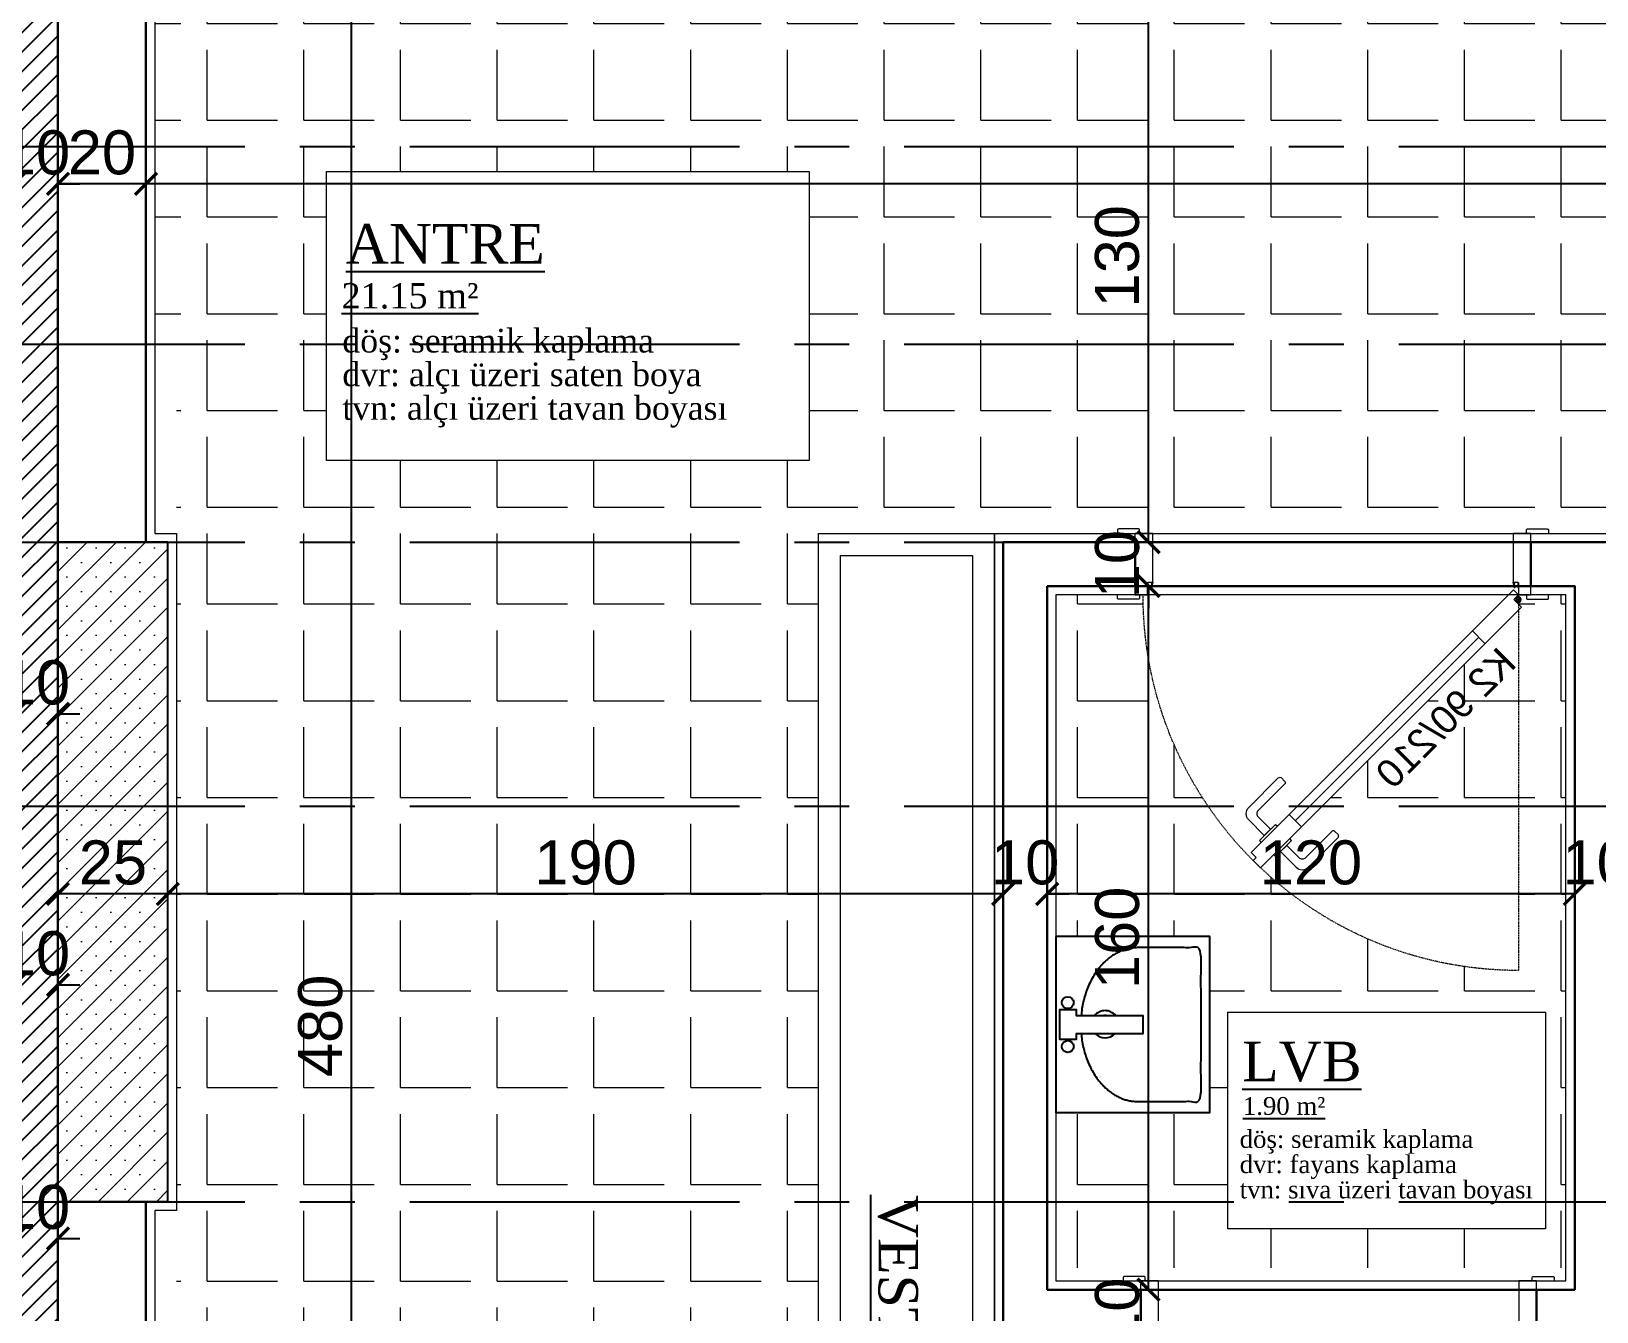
# Model space of a CAD drawing. Header units: millimetres. Extents: x 2778 to 13672, y 1832 to 5175.
# Drawn here: x 6415.5 to 6771.6, y 3840.2 to 4131.4 of the extents above; entities that cross this region are included whole.
import ezdxf

# ---------------------------------------------------------------- set-up
doc = ezdxf.new("R2010")
doc.units = ezdxf.units.MM
for name, pattern in [('CENTER2', [112.5, 75, -12.5, 12.5, -12.5]), ('DASHDOT2', [12.7, 6.35, -3.175, 0, -3.175]), ('DOTX2', [0.5, 0, -0.5])]:
    doc.linetypes.add(name, pattern=pattern)
for name, color, linetype in [('0-HSL-HTC', 7, 'Continuous'), ('7-DCR-FRN', 8, 'Continuous'), ('Panel', 7, 'Continuous'), ('Yazi', 7, 'Continuous')]:
    doc.layers.add(name, color=color, linetype=linetype)
for name, color, linetype, lineweight in [('aks', 251, 'DASHDOT2', 35), ('duvar', 232, 'Continuous', 30), ('ince', 37, 'Continuous', 0), ('iz', 1, 'DOTX2', 20), ('kapı', 3, 'Continuous', 18), ('sıva iç', 21, 'Continuous', 0), ('yazı', 11, 'Continuous', 20), ('z - tarama', 251, 'Continuous', 18), ('ölçü dış', 192, 'Continuous', 20), ('ÖLÇÜ İÇ', 7, 'Continuous', 9)]:
    doc.layers.add(name, color=color, linetype=linetype, lineweight=lineweight)
doc.styles.get("Standard").update_dxf_attribs({"font": 'arial.ttf'})
doc.styles.add('Times roman', font='times.ttf')
doc.dimstyles.new('zulay iç ölçü', dxfattribs={"dimtxt": 10, "dimasz": 5, "dimexe": 0.18, "dimexo": 0, "dimgap": 2, "dimtad": 3, "dimdec": 0, "dimzin": 0, "dimdsep": 46, "dimtxsty": 'Standard', "dimblk": 'ARCHTICK', "dimcen": 0.09, "dimse1": 1, "dimse2": 1, "dimadec": 0, "dimazin": 0, "dimtfac": 1, "dimtdec": 0, "dimtix": 1, "dimtofl": 0, "dimtmove": 0, "dimatfit": 3, "dimldrblk": 'ARCHTICK', "dimfxl": 1, "dimtolj": 1, "dimtzin": 0, "dimarcsym": 0})
pattern_1 = [(0, (-1057024.51, 409725.164), (0, 22), [16, -6]), (90, (-1057024.51, 409725.164), (-22, 1e-15), [16, -6])]

# ---------------------------------------------------------------- blocks, each defined once
blk = doc.blocks.new('IDE941Entity3323')
at = {"layer": 'Panel', "linetype": 'Continuous', "lineweight": 5}
h = blk.add_hatch(dxfattribs=at)
h.set_pattern_fill('SACNCR', color=163, scale=50, style=0)
h.set_pattern_definition([(45, (0, 0), (-3.314563, 3.314563), []), (45, (3.3146, 0), (-3.314563, 3.314563), [0, -4.6875])])
h.paths.add_polyline_path([(3270, 1375), (3270, 1525), (3295, 1525), (3295, 1375)])
blk = doc.blocks.new('IDE941Entity3324')
at = {"layer": 'Panel', "color": 164, "linetype": 'Continuous', "lineweight": -3}
blk.add_lwpolyline([(3295, 1375), (3270, 1375)], dxfattribs=at)
blk = doc.blocks.new('IDE941Entity3325')
at = {"layer": 'Panel', "color": 164, "linetype": 'Continuous', "lineweight": -3}
blk.add_lwpolyline([(3295, 1375), (3295, 1525)], dxfattribs=at)
blk = doc.blocks.new('IDE941Entity3326')
at = {"layer": 'Panel', "color": 164, "linetype": 'Continuous', "lineweight": -3}
blk.add_lwpolyline([(3295, 1525), (3270, 1525)], dxfattribs=at)
blk = doc.blocks.new('IDE941Entity3327')
at = {"layer": 'Panel', "color": 164, "linetype": 'Continuous', "lineweight": -3}
blk.add_lwpolyline([(3270, 1375), (3270, 1525)], dxfattribs=at)
blk = doc.blocks.new('sadsfsfsf')
at = {"layer": 'ince'}
for p, q in [((0.7, 0), (-0.7, 0)), ((0, 0.7), (0, -0.7))]:
    blk.add_line(p, q, dxfattribs=at)
for radius in [0.6, 0.45]:
    blk.add_circle((0, 0), radius, dxfattribs=at)
blk = doc.blocks.new('eddeded')
at = {"layer": 'duvar'}
for p, q in [((-48.21, 54.38), (-38.21, 54.38)), ((-48.21, -35.62), (-38.21, -35.62))]:
    blk.add_line(p, q, dxfattribs=at)
at = {"layer": 'ince'}
blk.add_line((-26.6, -23.78), (15.13, 17.96), dxfattribs=at)
for points in [[(-50.21, 53.38), (-50.96, 53.38, -0.414214), (-51.21, 53.63), (-51.21, 58.13, -0.414214), (-50.96, 58.38), (-50.21, 58.38)], [(-36.21, 53.38), (-35.46, 53.38, 0.414214), (-35.21, 53.63), (-35.21, 58.13, 0.414214), (-35.46, 58.38), (-36.21, 58.38)], [(-50.21, -34.62), (-50.96, -34.62, 0.414214), (-51.21, -34.87), (-51.21, -39.37, 0.414214), (-50.96, -39.62), (-50.21, -39.62)], [(-36.21, -34.62), (-35.46, -34.62, -0.414214), (-35.21, -34.87), (-35.21, -39.37, -0.414214), (-35.46, -39.62), (-36.21, -39.62)]]:
    blk.add_lwpolyline(points, format="xyb", dxfattribs=at)
for points in [[(-39.11, 51.33), (-39.11, 50.38), (-37.81, 50.68), (-37.81, 50.81, -0.112206), (-37.91, 50.76), (-38.72, 50.57, -0.482314), (-39.02, 50.82), (-39.02, 51.24, -0.414214), (-38.77, 51.49), (-37.97, 51.49, -0.170049), (-37.81, 51.43), (-37.81, 51.58), (-38.86, 51.58, 0.414214)], [(17.08, 23.59), (18.49, 25), (14.96, 28.54, 0.414214), (12.13, 28.54), (5.41, 21.82, 0.414214), (5.41, 21.11), (6.12, 20.4, 0.414214), (6.83, 20.4), (12.84, 26.41, -0.414214), (14.25, 26.41)], [(20.76, 19.91), (22.17, 21.32), (25.71, 17.79, -0.414214), (25.71, 14.96), (18.99, 8.24, -0.414214), (18.28, 8.24), (17.58, 8.95, -0.414214), (17.58, 9.66), (23.59, 15.67, 0.414214), (23.59, 17.08)], [(-39.11, -31.62), (-39.11, -32.57, 0.414214), (-38.86, -32.82), (-37.81, -32.82), (-37.81, -32.67, -0.170049), (-37.97, -32.73), (-38.77, -32.73, -0.414214), (-39.02, -32.48), (-39.02, -32.06, -0.482314), (-38.72, -31.81), (-37.91, -32, -0.112206), (-37.81, -32.05), (-37.81, -31.92)]]:
    blk.add_lwpolyline(points, format="xyb", close=True, dxfattribs=at)
for points in [[(20.04, 25.7), (19.62, 26.12), (15.96, 22.47), (16.38, 22.04)], [(22.87, 22.87), (23.29, 22.44), (19.64, 18.79), (19.21, 19.21)]]:
    blk.add_lwpolyline(points, dxfattribs=at)
at = {"layer": 'iz', "ltscale": 0.1}
for p, q in [((-48.21, -35.62), (-48.21, 54.38)), ((-38.21, -35.62), (-38.21, 54.38)), ((-36.21, -32.82), (49.19, -32.82))]:
    blk.add_line(p, q, dxfattribs=at)
blk.add_arc((-36.22, -32.83), 85.41, 0.0042, 89.9958, dxfattribs=at)
at = {"layer": 'kapı'}
for p, q in [((13.72, 19.37), (16.54, 16.54)), ((-28.02, -22.36), (-25.19, -25.19))]:
    blk.add_line(p, q, dxfattribs=at)
for points in [[(-36.21, 54.38), (-36.21, 51.58), (-38.86, 51.58, 0.414214), (-39.11, 51.33), (-39.11, 50.38), (-50.21, 50.38), (-50.21, 54.38)], [(-50.21, -35.62), (-50.21, -31.62), (-39.11, -31.62), (-39.11, -32.57, 0.414214), (-38.86, -32.82), (-36.21, -32.82), (-36.21, -35.62), (-36.21, -35.62)]]:
    blk.add_lwpolyline(points, format="xyb", dxfattribs=at)
blk.add_lwpolyline([(-36.21, -32.82), (-35.15, -31.76), (-33.46, -33.46), (25.87, 25.87), (24.17, 27.57), (23.47, 26.86), (22.33, 27.99), (-37.35, -31.69), (-36.21, -32.82)], dxfattribs=at)
at = {"layer": 'sıva iç'}
for p, q in [((-48.21, 54.38), (-50.21, 54.38)), ((-38.21, 54.38), (-36.21, 54.38)), ((-48.21, -35.62), (-50.21, -35.62)), ((-36.21, -35.62), (-38.21, -35.62))]:
    blk.add_line(p, q, dxfattribs=at)
at = {"layer": 'ölçü dış'}
blk.add_line((-38.21, -35.62), (-48.21, -35.62), dxfattribs=at)
at = {"layer": 'ince', "rotation": 90}
blk.add_blockref('sadsfsfsf', (-35.15, -32.82), dxfattribs=at)
at = {"layer": 'yazı'}
blk.add_text('K2 90/210', height=6.328, rotation=45, dxfattribs=at).set_placement((-20.24, -32.71))
blk = doc.blocks.new('*U40')
at = {"layer": '7-DCR-FRN'}
for points in [[(20, 17.5), (-20, 17.5), (-20, -17.5), (20, -17.5)], [(20, 17.5), (-20, 17.5), (-20, -17.5), (20, -17.5)], [(-2, 16.69), (-3.36, 16.69), (-3.36, 12.83), (-2, 12.83), (-2, -2.31), (2, -2.31), (2, 12.83), (3.36, 12.83), (3.36, 16.69), (2, 16.69)]]:
    blk.add_lwpolyline(points, close=True, dxfattribs=at)
for centre in [(-4.99, 14.81), (4.99, 14.81)]:
    blk.add_circle(centre, 1.35, dxfattribs=at)
for radius, start, end in [(3.1, 131.8822, 228.1178), (3.1, 308.6153, 51.3847), (1.97, 348.8804, 11.1196)]:
    blk.add_arc((0.07, 6.32), radius, start, end, dxfattribs=at)
blk.add_rational_spline([(-2, 11.76), (-17.49, 10.44), (-17.49, -1.08), (-17.49, -8.29), (-17.49, -15.5), (0, -15.5), (17.49, -15.5), (17.49, -8.29), (17.49, -1.08), (17.49, 10.44), (2, 11.76)], [1, 0.746431502692, 1, 1, 1, 1, 1, 1, 1, 0.746431502691, 1], degree=2, knots=[0, 0, 0, 1.456226, 1.456226, 2.456226, 2.456226, 3.456226, 3.456226, 4.456226, 4.456226, 5.912452, 5.912452, 5.912452], dxfattribs=at)
blk = doc.blocks.new('*U318')
at = {"layer": '7-DCR-FRN', "lineweight": 9}
for points in [[(350, 40), (350, 0), (0, 0), (0, 40)], [(350, 40), (350, 0), (0, 0), (0, 40)], [(345, 35), (345, 5), (5, 5), (5, 35)]]:
    blk.add_lwpolyline(points, close=True, dxfattribs=at)
blk = doc.blocks.new('_ArchTick')
at = {"color": 0, "linetype": 'ByBlock', "const_width": 0.15}
blk.add_lwpolyline([(-0.5, -0.5), (0.5, 0.5)], dxfattribs=at)
blk = doc.blocks.new('*D2380')
at = {"layer": 'Defpoints', "color": 0, "transparency": 16777216}
for p in [(6488.38, 4145.23), (6488.38, 4145.23), (6486.7, 3665.23)]:
    blk.add_point(p, dxfattribs=at)
at = {"layer": 'ÖLÇÜ İÇ', "color": 0, "lineweight": -2, "transparency": 16777216}
blk.add_line((6488.38, 3665.23), (6488.38, 4145.23), dxfattribs=at)
at = {"layer": 'ÖLÇÜ İÇ', "color": 0, "lineweight": -2, "transparency": 16777216, "xscale": 5, "yscale": 5, "zscale": 5}
for p, rotation in [((6488.38, 4145.23), 90), ((6488.38, 3665.23), 270)]:
    blk.add_blockref('_ArchTick', p, dxfattribs=dict(at, rotation=rotation))
at = {"layer": 'ÖLÇÜ İÇ', "color": 0, "transparency": 16777216, "insert": (6481.28, 3905.23), "char_height": 10, "attachment_point": 5, "rotation": 90}
blk.add_mtext('\\A1;480', dxfattribs=at)
blk = doc.blocks.new('*D2386')
at = {"layer": 'Defpoints', "color": 0, "transparency": 16777216}
for p in [(6662.86, 3845.23), (6669.64, 3845.23), (6664.11, 3835.23)]:
    blk.add_point(p, dxfattribs=at)
at = {"layer": 'ÖLÇÜ İÇ', "color": 0, "lineweight": -2, "transparency": 16777216}
for p, q in [((6669.64, 3845.23), (6669.64, 3850.23)), ((6669.64, 3835.23), (6669.64, 3830.23))]:
    blk.add_line(p, q, dxfattribs=at)
at = {"layer": 'ÖLÇÜ İÇ', "color": 0, "lineweight": -2, "transparency": 16777216, "xscale": 5, "yscale": 5, "zscale": 5}
for p, rotation in [((6669.64, 3845.23), 270), ((6669.64, 3835.23), 90)]:
    blk.add_blockref('_ArchTick', p, dxfattribs=dict(at, rotation=rotation))
at = {"layer": 'ÖLÇÜ İÇ', "color": 0, "transparency": 16777216, "insert": (6662.54, 3840.23), "char_height": 10, "attachment_point": 5, "rotation": 90}
blk.add_mtext('\\A1;10', dxfattribs=at)
blk = doc.blocks.new('*D2387')
at = {"layer": 'Defpoints', "color": 0, "transparency": 16777216}
for p in [(6662.34, 4005.23), (6669.64, 4005.23), (6662.86, 3845.23)]:
    blk.add_point(p, dxfattribs=at)
at = {"layer": 'ÖLÇÜ İÇ', "color": 0, "lineweight": -2, "transparency": 16777216}
blk.add_line((6669.64, 3845.23), (6669.64, 4005.23), dxfattribs=at)
at = {"layer": 'ÖLÇÜ İÇ', "color": 0, "lineweight": -2, "transparency": 16777216, "xscale": 5, "yscale": 5, "zscale": 5}
for p, rotation in [((6669.64, 4005.23), 90), ((6669.64, 3845.23), 270)]:
    blk.add_blockref('_ArchTick', p, dxfattribs=dict(at, rotation=rotation))
at = {"layer": 'ÖLÇÜ İÇ', "color": 0, "transparency": 16777216, "insert": (6662.54, 3925.23), "char_height": 10, "attachment_point": 5, "rotation": 90}
blk.add_mtext('\\A1;160', dxfattribs=at)
blk = doc.blocks.new('*D2388')
at = {"layer": 'Defpoints', "color": 0, "transparency": 16777216}
for p in [(6662.34, 4015.23), (6669.64, 4015.23), (6662.34, 4005.23)]:
    blk.add_point(p, dxfattribs=at)
at = {"layer": 'ÖLÇÜ İÇ', "color": 0, "lineweight": -2, "transparency": 16777216}
for p, q in [((6669.64, 4015.23), (6669.64, 4020.23)), ((6669.64, 4005.23), (6669.64, 4000.23))]:
    blk.add_line(p, q, dxfattribs=at)
at = {"layer": 'ÖLÇÜ İÇ', "color": 0, "lineweight": -2, "transparency": 16777216, "xscale": 5, "yscale": 5, "zscale": 5}
for p, rotation in [((6669.64, 4015.23), 270), ((6669.64, 4005.23), 90)]:
    blk.add_blockref('_ArchTick', p, dxfattribs=dict(at, rotation=rotation))
at = {"layer": 'ÖLÇÜ İÇ', "color": 0, "transparency": 16777216, "insert": (6662.54, 4010.23), "char_height": 10, "attachment_point": 5, "rotation": 90}
blk.add_mtext('\\A1;10', dxfattribs=at)
blk = doc.blocks.new('*D2389')
at = {"layer": 'Defpoints', "color": 0, "transparency": 16777216}
for p in [(6669.64, 4145.23), (6669.64, 4145.23), (6662.34, 4015.23)]:
    blk.add_point(p, dxfattribs=at)
at = {"layer": 'ÖLÇÜ İÇ', "color": 0, "lineweight": -2, "transparency": 16777216}
blk.add_line((6669.64, 4015.23), (6669.64, 4145.23), dxfattribs=at)
at = {"layer": 'ÖLÇÜ İÇ', "color": 0, "lineweight": -2, "transparency": 16777216, "xscale": 5, "yscale": 5, "zscale": 5}
for p, rotation in [((6669.64, 4145.23), 90), ((6669.64, 4015.23), 270)]:
    blk.add_blockref('_ArchTick', p, dxfattribs=dict(at, rotation=rotation))
at = {"layer": 'ÖLÇÜ İÇ', "color": 0, "transparency": 16777216, "insert": (6662.53, 4080.23), "char_height": 10, "attachment_point": 5, "rotation": 90}
blk.add_mtext('\\A1;130', dxfattribs=at)
blk = doc.blocks.new('*D2313')
at = {"layer": 'Defpoints', "color": 0, "transparency": 16777216}
for p in [(6766.58, 3935.23), (6766.58, 3935.23), (6776.58, 3935.23)]:
    blk.add_point(p, dxfattribs=at)
at = {"layer": 'ÖLÇÜ İÇ', "color": 0, "lineweight": -2, "transparency": 16777216}
for p, q in [((6766.58, 3935.23), (6761.58, 3935.23)), ((6776.58, 3935.23), (6781.58, 3935.23))]:
    blk.add_line(p, q, dxfattribs=at)
at = {"layer": 'ÖLÇÜ İÇ', "color": 0, "lineweight": -2, "transparency": 16777216, "xscale": 5, "yscale": 5, "zscale": 5}
blk.add_blockref('_ArchTick', (6766.58, 3935.23), dxfattribs=at)
at = {"layer": 'ÖLÇÜ İÇ', "color": 0, "lineweight": -2, "transparency": 16777216, "xscale": 5, "yscale": 5, "zscale": 5, "rotation": 180}
blk.add_blockref('_ArchTick', (6776.58, 3935.23), dxfattribs=at)
at = {"layer": 'ÖLÇÜ İÇ', "color": 0, "transparency": 16777216, "insert": (6771.58, 3942.34), "char_height": 10, "attachment_point": 5}
blk.add_mtext('\\A1;10', dxfattribs=at)
blk = doc.blocks.new('*D2314')
at = {"layer": 'Defpoints', "color": 0, "transparency": 16777216}
for p in [(6646.58, 3935.23), (6646.58, 3935.23), (6766.58, 3935.23)]:
    blk.add_point(p, dxfattribs=at)
at = {"layer": 'ÖLÇÜ İÇ', "color": 0, "lineweight": -2, "transparency": 16777216}
blk.add_line((6766.58, 3935.23), (6646.58, 3935.23), dxfattribs=at)
at = {"layer": 'ÖLÇÜ İÇ', "color": 0, "lineweight": -2, "transparency": 16777216, "xscale": 5, "yscale": 5, "zscale": 5, "rotation": 180}
blk.add_blockref('_ArchTick', (6646.58, 3935.23), dxfattribs=at)
at = {"layer": 'ÖLÇÜ İÇ', "color": 0, "lineweight": -2, "transparency": 16777216, "xscale": 5, "yscale": 5, "zscale": 5}
blk.add_blockref('_ArchTick', (6766.58, 3935.23), dxfattribs=at)
at = {"layer": 'ÖLÇÜ İÇ', "color": 0, "transparency": 16777216, "insert": (6706.58, 3942.34), "char_height": 10, "attachment_point": 5}
blk.add_mtext('\\A1;120', dxfattribs=at)
blk = doc.blocks.new('*D2315')
at = {"layer": 'Defpoints', "color": 0, "transparency": 16777216}
for p in [(6636.58, 3935.23), (6636.58, 3935.23), (6646.58, 3935.23)]:
    blk.add_point(p, dxfattribs=at)
at = {"layer": 'ÖLÇÜ İÇ', "color": 0, "lineweight": -2, "transparency": 16777216}
for p, q in [((6636.58, 3935.23), (6631.58, 3935.23)), ((6646.58, 3935.23), (6651.58, 3935.23))]:
    blk.add_line(p, q, dxfattribs=at)
at = {"layer": 'ÖLÇÜ İÇ', "color": 0, "lineweight": -2, "transparency": 16777216, "xscale": 5, "yscale": 5, "zscale": 5}
blk.add_blockref('_ArchTick', (6636.58, 3935.23), dxfattribs=at)
at = {"layer": 'ÖLÇÜ İÇ', "color": 0, "lineweight": -2, "transparency": 16777216, "xscale": 5, "yscale": 5, "zscale": 5, "rotation": 180}
blk.add_blockref('_ArchTick', (6646.58, 3935.23), dxfattribs=at)
at = {"layer": 'ÖLÇÜ İÇ', "color": 0, "transparency": 16777216, "insert": (6641.58, 3942.34), "char_height": 10, "attachment_point": 5}
blk.add_mtext('\\A1;10', dxfattribs=at)
blk = doc.blocks.new('*D2316')
at = {"layer": 'Defpoints', "color": 0, "transparency": 16777216}
for p in [(6446.58, 3935.23), (6446.58, 3935.23), (6636.58, 3935.23)]:
    blk.add_point(p, dxfattribs=at)
at = {"layer": 'ÖLÇÜ İÇ', "color": 0, "lineweight": -2, "transparency": 16777216}
blk.add_line((6636.58, 3935.23), (6446.58, 3935.23), dxfattribs=at)
at = {"layer": 'ÖLÇÜ İÇ', "color": 0, "lineweight": -2, "transparency": 16777216, "xscale": 5, "yscale": 5, "zscale": 5, "rotation": 180}
blk.add_blockref('_ArchTick', (6446.58, 3935.23), dxfattribs=at)
at = {"layer": 'ÖLÇÜ İÇ', "color": 0, "lineweight": -2, "transparency": 16777216, "xscale": 5, "yscale": 5, "zscale": 5}
blk.add_blockref('_ArchTick', (6636.58, 3935.23), dxfattribs=at)
at = {"layer": 'ÖLÇÜ İÇ', "color": 0, "transparency": 16777216, "insert": (6541.58, 3942.34), "char_height": 10, "attachment_point": 5}
blk.add_mtext('\\A1;190', dxfattribs=at)
blk = doc.blocks.new('*D2317')
at = {"layer": 'Defpoints', "color": 0, "transparency": 16777216}
for p in [(6421.58, 3935.23), (6421.58, 3935.23), (6446.58, 3935.23)]:
    blk.add_point(p, dxfattribs=at)
at = {"layer": 'ÖLÇÜ İÇ', "color": 0, "lineweight": -2, "transparency": 16777216}
blk.add_line((6446.58, 3935.23), (6421.58, 3935.23), dxfattribs=at)
at = {"layer": 'ÖLÇÜ İÇ', "color": 0, "lineweight": -2, "transparency": 16777216, "xscale": 5, "yscale": 5, "zscale": 5, "rotation": 180}
blk.add_blockref('_ArchTick', (6421.58, 3935.23), dxfattribs=at)
at = {"layer": 'ÖLÇÜ İÇ', "color": 0, "lineweight": -2, "transparency": 16777216, "xscale": 5, "yscale": 5, "zscale": 5}
blk.add_blockref('_ArchTick', (6446.58, 3935.23), dxfattribs=at)
at = {"layer": 'ÖLÇÜ İÇ', "color": 0, "transparency": 16777216, "insert": (6434.08, 3942.34), "char_height": 10, "attachment_point": 5}
blk.add_mtext('\\A1;25', dxfattribs=at)
blk = doc.blocks.new('*D2321')
at = {"layer": 'Defpoints', "color": 0, "transparency": 16777216}
for p in [(6441.58, 4096.71), (6441.58, 4096.71), (7466.58, 4096.71)]:
    blk.add_point(p, dxfattribs=at)
at = {"layer": 'ÖLÇÜ İÇ', "color": 0, "lineweight": -2, "transparency": 16777216}
blk.add_line((7466.58, 4096.71), (6441.58, 4096.71), dxfattribs=at)
at = {"layer": 'ÖLÇÜ İÇ', "color": 0, "lineweight": -2, "transparency": 16777216, "xscale": 5, "yscale": 5, "zscale": 5, "rotation": 180}
blk.add_blockref('_ArchTick', (6441.58, 4096.71), dxfattribs=at)
at = {"layer": 'ÖLÇÜ İÇ', "color": 0, "lineweight": -2, "transparency": 16777216, "xscale": 5, "yscale": 5, "zscale": 5}
blk.add_blockref('_ArchTick', (7466.58, 4096.71), dxfattribs=at)
at = {"layer": 'ÖLÇÜ İÇ', "color": 0, "transparency": 16777216, "insert": (6954.08, 4103.81), "char_height": 10, "attachment_point": 5}
blk.add_mtext('\\A1;1025', dxfattribs=at)
blk = doc.blocks.new('*D2322')
at = {"layer": 'Defpoints', "color": 0, "transparency": 16777216}
for p in [(6421.58, 4096.71), (6421.58, 4096.71), (6441.58, 4096.71)]:
    blk.add_point(p, dxfattribs=at)
at = {"layer": 'ÖLÇÜ İÇ', "color": 0, "lineweight": -2, "transparency": 16777216}
blk.add_line((6441.58, 4096.71), (6421.58, 4096.71), dxfattribs=at)
at = {"layer": 'ÖLÇÜ İÇ', "color": 0, "lineweight": -2, "transparency": 16777216, "xscale": 5, "yscale": 5, "zscale": 5, "rotation": 180}
blk.add_blockref('_ArchTick', (6421.58, 4096.71), dxfattribs=at)
at = {"layer": 'ÖLÇÜ İÇ', "color": 0, "lineweight": -2, "transparency": 16777216, "xscale": 5, "yscale": 5, "zscale": 5}
blk.add_blockref('_ArchTick', (6441.58, 4096.71), dxfattribs=at)
at = {"layer": 'ÖLÇÜ İÇ', "color": 0, "transparency": 16777216, "insert": (6431.58, 4103.81), "char_height": 10, "attachment_point": 5}
blk.add_mtext('\\A1;20', dxfattribs=at)
blk = doc.blocks.new('*D2631')
at = {"layer": 'Defpoints', "color": 0, "transparency": 16777216}
for p in [(6411.58, 4096.71), (6421.58, 4096.71), (6421.58, 4096.71)]:
    blk.add_point(p, dxfattribs=at)
at = {"layer": 'ÖLÇÜ İÇ', "color": 0, "lineweight": -2, "transparency": 16777216}
for p, q in [((6411.58, 4096.71), (6406.58, 4096.71)), ((6421.58, 4096.71), (6426.58, 4096.71))]:
    blk.add_line(p, q, dxfattribs=at)
at = {"layer": 'ÖLÇÜ İÇ', "color": 0, "lineweight": -2, "transparency": 16777216, "xscale": 5, "yscale": 5, "zscale": 5}
blk.add_blockref('_ArchTick', (6411.58, 4096.71), dxfattribs=at)
at = {"layer": 'ÖLÇÜ İÇ', "color": 0, "lineweight": -2, "transparency": 16777216, "xscale": 5, "yscale": 5, "zscale": 5, "rotation": 180}
blk.add_blockref('_ArchTick', (6421.58, 4096.71), dxfattribs=at)
at = {"layer": 'ÖLÇÜ İÇ', "color": 0, "transparency": 16777216, "insert": (6416.58, 4103.81), "char_height": 10, "attachment_point": 5}
blk.add_mtext('\\A1;10', dxfattribs=at)
blk = doc.blocks.new('*D2663')
at = {"layer": 'Defpoints', "color": 0, "transparency": 16777216}
for p in [(6411.58, 3976.17), (6421.58, 3976.17), (6421.58, 3976.17)]:
    blk.add_point(p, dxfattribs=at)
at = {"layer": 'ÖLÇÜ İÇ', "color": 0, "lineweight": -2, "transparency": 16777216}
for p, q in [((6411.58, 3976.17), (6406.58, 3976.17)), ((6421.58, 3976.17), (6426.58, 3976.17))]:
    blk.add_line(p, q, dxfattribs=at)
at = {"layer": 'ÖLÇÜ İÇ', "color": 0, "lineweight": -2, "transparency": 16777216, "xscale": 5, "yscale": 5, "zscale": 5}
blk.add_blockref('_ArchTick', (6411.58, 3976.17), dxfattribs=at)
at = {"layer": 'ÖLÇÜ İÇ', "color": 0, "lineweight": -2, "transparency": 16777216, "xscale": 5, "yscale": 5, "zscale": 5, "rotation": 180}
blk.add_blockref('_ArchTick', (6421.58, 3976.17), dxfattribs=at)
at = {"layer": 'ÖLÇÜ İÇ', "color": 0, "transparency": 16777216, "insert": (6416.58, 3983.28), "char_height": 10, "attachment_point": 5}
blk.add_mtext('\\A1;10', dxfattribs=at)
blk = doc.blocks.new('*D2664')
at = {"layer": 'Defpoints', "color": 0, "transparency": 16777216}
for p in [(6411.58, 3856.89), (6411.58, 3856.89), (6421.58, 3856.89)]:
    blk.add_point(p, dxfattribs=at)
at = {"layer": 'ÖLÇÜ İÇ', "color": 0, "lineweight": -2, "transparency": 16777216}
for p, q in [((6411.58, 3856.89), (6406.58, 3856.89)), ((6421.58, 3856.89), (6426.58, 3856.89))]:
    blk.add_line(p, q, dxfattribs=at)
at = {"layer": 'ÖLÇÜ İÇ', "color": 0, "lineweight": -2, "transparency": 16777216, "xscale": 5, "yscale": 5, "zscale": 5}
blk.add_blockref('_ArchTick', (6411.58, 3856.89), dxfattribs=at)
at = {"layer": 'ÖLÇÜ İÇ', "color": 0, "lineweight": -2, "transparency": 16777216, "xscale": 5, "yscale": 5, "zscale": 5, "rotation": 180}
blk.add_blockref('_ArchTick', (6421.58, 3856.89), dxfattribs=at)
at = {"layer": 'ÖLÇÜ İÇ', "color": 0, "transparency": 16777216, "insert": (6416.58, 3863.99), "char_height": 10, "attachment_point": 5}
blk.add_mtext('\\A1;10', dxfattribs=at)
blk = doc.blocks.new('*D2574')
at = {"layer": 'Defpoints', "color": 0, "transparency": 16777216}
for p in [(6411.58, 3914.57), (6411.58, 3914.57), (6421.58, 3914.57)]:
    blk.add_point(p, dxfattribs=at)
at = {"layer": 'ÖLÇÜ İÇ', "color": 0, "lineweight": -2, "transparency": 16777216}
for p, q in [((6411.58, 3914.57), (6406.58, 3914.57)), ((6421.58, 3914.57), (6426.58, 3914.57))]:
    blk.add_line(p, q, dxfattribs=at)
at = {"layer": 'ÖLÇÜ İÇ', "color": 0, "lineweight": -2, "transparency": 16777216, "xscale": 5, "yscale": 5, "zscale": 5}
blk.add_blockref('_ArchTick', (6411.58, 3914.57), dxfattribs=at)
at = {"layer": 'ÖLÇÜ İÇ', "color": 0, "lineweight": -2, "transparency": 16777216, "xscale": 5, "yscale": 5, "zscale": 5, "rotation": 180}
blk.add_blockref('_ArchTick', (6421.58, 3914.57), dxfattribs=at)
at = {"layer": 'ÖLÇÜ İÇ', "color": 0, "transparency": 16777216, "insert": (6416.58, 3921.67), "char_height": 10, "attachment_point": 5}
blk.add_mtext('\\A1;10', dxfattribs=at)

msp = doc.modelspace()

# ---------------------------------------------------------------- hatches: boundary and pattern name
at = {"layer": '0-HSL-HTC'}
h = msp.add_hatch(dxfattribs=at)
h.set_pattern_fill('ANSI31', color=2, scale=25)
h.set_pattern_definition([(45, (-1057024.509, 409725.164), (-2.209708691, 2.209708691), [])])
h.paths.add_polyline_path([(6411.58, 4690.23), (6421.58, 4690.23), (6421.58, 2620.23), (6411.58, 2620.23)])
at = {"layer": 'z - tarama', "true_color": 0xffffff}
h = msp.add_hatch(dxfattribs=at)
h.set_pattern_fill('ANGLE', scale=80, style=0)
h.set_pattern_definition(pattern_1)
h.paths.add_polyline_path([(7356.58, 4105.23), (7464.58, 4105.23), (7464.58, 4113.87), (7463.58, 4113.87), (7463.58, 4118.87), (7464.58, 4118.87), (7464.58, 4233.23), (7442.24, 4233.23), (7442.24, 4232.23), (7437.24, 4232.23), (7437.24, 4233.23), (7434.24, 4233.23), (7356.58, 4233.23)])
h.paths.add_polyline_path([(7356.58, 4060.23), (7464.58, 4060.23), (7464.58, 4105.23), (7356.58, 4105.23)])
h.paths.add_polyline_path([(7356.58, 4017.23), (7359.64, 4017.23), (7359.64, 4018.23), (7364.64, 4018.23), (7364.64, 4017.23), (7367.64, 4017.23), (7452.64, 4017.23), (7452.64, 4018.23), (7457.64, 4018.23), (7457.64, 4017.23), (7464.58, 4017.23), (7464.58, 4020.87), (7463.58, 4020.87), (7463.58, 4025.87), (7464.58, 4025.87), (7464.58, 4028.87), (7464.58, 4060.23), (7356.58, 4060.23)])
h.paths.add_polyline_path([(7031.58, 4017.23), (7069.16, 4017.23), (7069.16, 4018.23), (7074.16, 4018.23), (7074.16, 4017.23), (7077.16, 4017.23), (7162.16, 4017.23), (7162.16, 4018.23), (7167.16, 4018.23), (7167.16, 4017.23), (7356.58, 4017.23), (7356.58, 4060.23), (7031.58, 4060.23)])
h.paths.add_polyline_path([(7031.58, 4060.23), (7356.58, 4060.23), (7356.58, 4105.23), (7031.58, 4105.23)])
h.paths.add_polyline_path([(7031.58, 4105.23), (7356.58, 4105.23), (7356.58, 4235.23), (7341.58, 4235.23), (7341.58, 4145.23), (7031.58, 4145.23)])
h.paths.add_polyline_path([(7344.49, 4232.23), (7349.24, 4232.23), (7349.24, 4232.48, -0.414214), (7348.99, 4232.23), (7344.24, 4232.23), (7344.24, 4232.48, 0.414214)], flags=16)
h.paths.add_polyline_path([(6926.58, 4105.23), (7031.58, 4105.23), (7031.58, 4143.23), (6994.69, 4143.23), (6994.69, 4142.23), (6989.69, 4142.23), (6989.69, 4143.23), (6986.69, 4143.23), (6926.58, 4143.23)])
h.paths.add_polyline_path([(6926.58, 4060.23), (7031.58, 4060.23), (7031.58, 4105.23), (6926.58, 4105.23)])
h.paths.add_polyline_path([(6926.58, 4017.23), (7031.58, 4017.23), (7031.58, 4060.23), (6926.58, 4060.23)])
h.paths.add_polyline_path([(6881.58, 4017.23), (6926.58, 4017.23), (6926.58, 4060.23), (6881.58, 4060.23)])
h.paths.add_polyline_path([(6881.58, 4060.23), (6926.58, 4060.23), (6926.58, 4105.23), (6881.58, 4105.23)])
h.paths.add_polyline_path([(6881.58, 4105.23), (6926.58, 4105.23), (6926.58, 4143.23), (6901.69, 4143.23), (6901.69, 4142.23), (6896.69, 4142.23), (6896.69, 4143.23), (6881.58, 4143.23)])
h.paths.add_polyline_path([(6443.58, 4105.23), (6881.58, 4105.23), (6881.58, 4143.23), (6856.04, 4143.23), (6856.04, 4142.23), (6851.04, 4142.23), (6851.04, 4143.23), (6848.04, 4143.23), (6763.04, 4143.23), (6763.04, 4142.23), (6758.04, 4142.23), (6758.04, 4143.23), (6443.58, 4143.23)])
h.paths.add_polyline_path([(6592.44, 4060.23), (6881.58, 4060.23), (6881.58, 4105.23), (6443.58, 4105.23), (6443.58, 4062.23), (6448.58, 4062.23), (6448.58, 4060.23), (6482.68, 4060.23), (6482.68, 4099.49), (6592.44, 4099.49)])
h.paths.add_polyline_path([(6592.44, 4033.82), (6482.68, 4033.82), (6482.68, 4060.23), (6448.58, 4060.23), (6448.58, 4015.23), (6594.58, 4015.23), (6594.58, 4017.23), (6634.58, 4017.23), (6662.6, 4017.23), (6662.6, 4018.23), (6667.6, 4018.23), (6667.6, 4017.23), (6670.6, 4017.23), (6755.6, 4017.23), (6755.6, 4018.23), (6760.6, 4018.23), (6760.6, 4017.23), (6777.51, 4017.23), (6777.51, 4018.23), (6782.51, 4018.23), (6782.51, 4017.23), (6785.51, 4017.23), (6870.51, 4017.23), (6870.51, 4018.23), (6875.51, 4018.23), (6875.51, 4017.23), (6881.58, 4017.23), (6881.58, 4060.23), (6592.44, 4060.23)])
h.paths.add_polyline_path([(6448.58, 3955.23), (6594.58, 3955.23), (6594.58, 4015.23), (6448.58, 4015.23)])
h.paths.add_polyline_path([(6448.58, 3865.23), (6594.58, 3865.23), (6594.58, 3955.23), (6448.58, 3955.23)])
h.paths.add_polyline_path([(6448.58, 3850.23), (6594.58, 3850.23), (6594.58, 3865.23), (6448.58, 3865.23)])
h.paths.add_polyline_path([(6448.58, 3805.23), (6594.58, 3805.23), (6594.58, 3850.23), (6448.58, 3850.23)])
h.paths.add_polyline_path([(6443.58, 3667.23), (6594.58, 3667.23), (6594.58, 3805.23), (6448.58, 3805.23), (6448.58, 3803.23), (6443.58, 3803.23)])
at = {"layer": 'z - tarama'}
h = msp.add_hatch(dxfattribs=at)
h.set_pattern_fill('ANGLE', color=252, scale=80, style=0)
h.set_pattern_definition(pattern_1)
h.paths.add_polyline_path([(6648.58, 3955.23), (6683.17, 3955.23, -0.150327), (6668.4, 4003.23), (6667.6, 4003.23), (6667.6, 4002.48, -0.414214), (6667.35, 4002.23), (6662.85, 4002.23, -0.414214), (6662.6, 4002.48), (6662.6, 4003.23), (6648.58, 4003.23)])
h.paths.add_polyline_path([(6648.58, 3925.53), (6683.58, 3925.53), (6683.58, 3885.53), (6648.58, 3885.53), (6648.58, 3865.23), (6687.68, 3865.23), (6687.68, 3908.32), (6759.94, 3908.32), (6759.94, 3865.23), (6764.58, 3865.23), (6764.58, 3955.23), (6753.8, 3955.23), (6753.8, 3917.83, -0.191599), (6695.14, 3941.18), (6695.11, 3941.15), (6693.42, 3942.85, -0.047156), (6683.17, 3955.23), (6648.58, 3955.23)])
h.paths.add_polyline_path([(6709.2, 3955.23), (6764.58, 3955.23), (6764.58, 4003.23), (6760.6, 4003.23), (6760.6, 4002.48, -0.414214), (6760.35, 4002.23), (6755.85, 4002.23, -0.414214), (6755.6, 4002.48), (6755.6, 4003.23), (6753.8, 4003.23), (6752.74, 4002.17), (6754.44, 4000.48)])
h.paths.add_polyline_path([(6753.8, 4002.62), (6753.8, 4002.77, 0.414214), (6753.2, 4002.17), (6753.35, 4002.17, -0.414214)], flags=16)
h.paths.add_polyline_path([(6648.58, 3850.23), (6764.58, 3850.23), (6764.58, 3865.23), (6759.94, 3865.23), (6759.94, 3859.07), (6687.68, 3859.07), (6687.68, 3865.23), (6648.58, 3865.23)])
h.paths.add_polyline_path([(6753.7, 3985.02), (6720.14, 3951.46), (6713.42, 3958.18), (6746.98, 3991.74)], flags=9)

# ---------------------------------------------------------------- linework, layer by layer
at = {"layer": 'aks', "color": 251, "linetype": 'CENTER2', "lineweight": -3}
for points in [[(6421.58, 2140.23), (6421.58, 5100.23)], [(2901.58, 4105.23), (8131.58, 4105.23)], [(2901.58, 4060.23), (8131.58, 4060.23)], [(2901.58, 4015.23), (8131.58, 4015.23)], [(2901.58, 3955.23), (8131.58, 3955.23)], [(2901.58, 3865.23), (8131.58, 3865.23)]]:
    msp.add_lwpolyline(points, dxfattribs=at)
at = {"layer": 'duvar', "lineweight": 30}
for p, q in [((6421.58, 4540.23), (6421.58, 4015.23)), ((6441.58, 4145.23), (6441.58, 4015.23)), ((6636.58, 3665.23), (6636.58, 4015.23)), ((6636.58, 4015.23), (6881.58, 4015.23)), ((6646.58, 4005.23), (6646.58, 3845.23)), ((6421.58, 3865.23), (6421.58, 3655.23)), ((6441.58, 3865.23), (6441.58, 3665.23))]:
    msp.add_line(p, q, dxfattribs=at)
msp.add_lwpolyline([(6646.58, 3845.23), (6766.58, 3845.23), (6766.58, 4005.23), (6646.58, 4005.23)], dxfattribs=at)
at = {"layer": 'sıva iç'}
for points in [[(7464.58, 4233.23), (7343.58, 4233.23), (7343.58, 4143.23), (6443.58, 4143.23), (6443.58, 4017.23), (6448.58, 4017.23), (6448.58, 3863.23), (6443.58, 3863.23), (6443.58, 3667.23), (6634.58, 3667.23), (6634.58, 4017.23), (7464.58, 4017.23)], [(6648.58, 3847.23), (6764.58, 3847.23), (6764.58, 4003.23), (6648.58, 4003.23)]]:
    msp.add_lwpolyline(points, close=True, dxfattribs=at)
at = {"layer": 'yazı'}
for points in [[(6482.68, 4099.49), (6592.44, 4099.49), (6592.44, 4033.82), (6482.68, 4033.82)], [(6687.68, 3908.32), (6759.94, 3908.32), (6759.94, 3859.07), (6687.68, 3859.07)]]:
    msp.add_lwpolyline(points, close=True, dxfattribs=at)
at = {"layer": 'ÖLÇÜ İÇ', "color": 3, "lineweight": 30}
msp.add_lwpolyline([(6411.58, 4690.23), (6421.58, 4690.23), (6421.58, 2620.23), (6411.58, 2620.23)], close=True, dxfattribs=at)

# ---------------------------------------------------------------- block references
at = {"rotation": 90}
for name, p in [('*U318', (6634.58, 3667.23)), ('*U40', (6666.08, 3905.53))]:
    msp.add_blockref(name, p, dxfattribs=at)
at = {"layer": 'duvar', "lineweight": 30, "xscale": -1, "rotation": 90}
for p in [(6720.98, 3967.02), (6722.28, 3797.02)]:
    msp.add_blockref('eddeded', p, dxfattribs=at)
at = {"layer": 'Panel'}
for name in ['IDE941Entity3323', 'IDE941Entity3326', 'IDE941Entity3327', 'IDE941Entity3325', 'IDE941Entity3324']:
    msp.add_blockref(name, (3151.58, 2490.23), dxfattribs=at)

# ---------------------------------------------------------------- texts
at = {"layer": 'Yazi', "style": 'Times roman'}
for s, height, p in [('%%UANTRE', 8.996, (6487.03, 4078.58)), ('%%U21.15 m²', 5.7665, (6486.07, 4068.38)), ('%%ULVB', 8.996, (6690.94, 3892.65)), ('%%U1.90 m²', 4.037, (6691.09, 3885))]:
    msp.add_text(s, height=height, dxfattribs=at).set_placement(p)
msp.add_text('%%UVESTİYER', height=8.9957, rotation=270, dxfattribs=at).set_placement((6608.22, 3866.8))
at = {"layer": 'yazı', "style": 'Times roman'}
for s, height, p in [('döş: seramik kaplama', 5.3821, (6486.27, 4058.36)), ('dvr: alçı üzeri saten boya', 5.3821, (6486.27, 4050.7)), ('tvn: alçı üzeri tavan boyası', 5.3821, (6486.27, 4043.05)), ('döş: seramik kaplama', 4.0366, (6690.37, 3877.48)), ('dvr: fayans kaplama', 4.0366, (6690.37, 3871.74)), ('tvn: sıva üzeri tavan boyası', 4.0366, (6690.37, 3866))]:
    msp.add_text(s, height=height, dxfattribs=at).set_placement(p)

# ---------------------------------------------------------------- dimensions: what is measured, and where the dimension line sits
at = {"layer": 'ÖLÇÜ İÇ'}
for base, p1, p2, angle, picture, middle in [((6488.38, 4145.23), (6486.7, 3665.23), (6488.38, 4145.23), 270, '*D2380', (6481.28, 3905.23)), ((6669.64, 4145.23), (6662.34, 4015.23), (6669.64, 4145.23), 270, '*D2389', (6662.53, 4080.23)), ((6421.58, 4096.71), (6441.58, 4096.71), (6421.58, 4096.71), 180, '*D2322', (6431.58, 4103.81)), ((6441.58, 4096.71), (7466.58, 4096.71), (6441.58, 4096.71), 180, '*D2321', (6954.08, 4103.81)), ((6669.64, 4015.23), (6662.34, 4005.23), (6662.34, 4015.23), 270, '*D2388', (6662.54, 4010.23)), ((6669.64, 4005.23), (6662.86, 3845.23), (6662.34, 4005.23), 270, '*D2387', (6662.54, 3925.23)), ((6421.58, 3935.23), (6446.58, 3935.23), (6421.58, 3935.23), 180, '*D2317', (6434.08, 3942.34)), ((6446.58, 3935.23), (6636.58, 3935.23), (6446.58, 3935.23), 180, '*D2316', (6541.58, 3942.34)), ((6636.58, 3935.23), (6646.58, 3935.23), (6636.58, 3935.23), 180, '*D2315', (6641.58, 3942.34)), ((6646.58, 3935.23), (6766.58, 3935.23), (6646.58, 3935.23), 180, '*D2314', (6706.58, 3942.34)), ((6766.58, 3935.23), (6776.58, 3935.23), (6766.58, 3935.23), 180, '*D2313', (6771.58, 3942.34)), ((6669.64, 3845.23), (6664.11, 3835.23), (6662.86, 3845.23), 270, '*D2386', (6662.54, 3840.23))]:
    dim = msp.add_linear_dim(base=base, p1=p1, p2=p2, angle=angle, dimstyle='zulay iç ölçü', override={"dimtmove": 1}, dxfattribs=at)
    dim.commit()
    dim.dimension.update_dxf_attribs({"geometry": picture, "text_midpoint": middle})
for base, p1, p2, picture, middle in [((6421.58, 4096.71), (6411.58, 4096.71), (6421.58, 4096.71), '*D2631', (6416.58, 4103.81)), ((6421.58, 3976.17), (6411.58, 3976.17), (6421.58, 3976.17), '*D2663', (6416.58, 3983.28))]:
    dim = msp.add_linear_dim(base=base, p1=p1, p2=p2, dimstyle='zulay iç ölçü', override={"dimtmove": 1}, dxfattribs=at)
    dim.commit()
    dim.dimension.update_dxf_attribs({"geometry": picture, "text_midpoint": middle})
for base, p1, p2, picture, middle in [((6411.58, 3914.57), (6421.58, 3914.57), (6411.58, 3914.57), '*D2574', (6416.58, 3921.67)), ((6411.58, 3856.89), (6421.58, 3856.89), (6411.58, 3856.89), '*D2664', (6416.58, 3863.99))]:
    dim = msp.add_linear_dim(base=base, p1=p1, p2=p2, dimstyle='zulay iç ölçü', dxfattribs=at)
    dim.commit()
    dim.dimension.update_dxf_attribs({"geometry": picture, "text_midpoint": middle})

doc.saveas('drawing.dxf')
